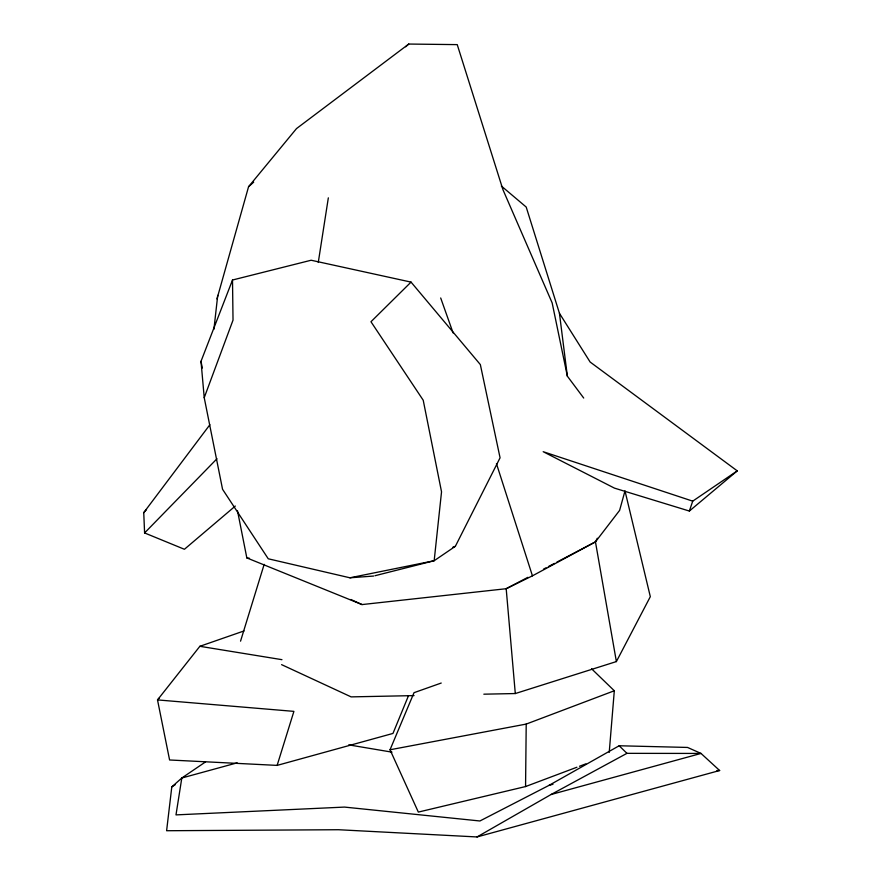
<?xml version="1.0" encoding="UTF-8"?>
<svg xmlns="http://www.w3.org/2000/svg" width="881" height="881" viewBox="0 0 881 881"><rect width="100%" height="100%" fill="white"/><g stroke="black" fill="none" stroke-linecap="round" stroke-linejoin="round"><path stroke-width="1.32" d="M441.227 683.039L414.015 692.686L390.03 749.775L418.332 812.084L525.561 786.557L526.21 724.083L614.31 690.77L591.569 668.778M609.223 752.407L614.31 690.77M213.929 329.241L217.728 295.355M237.209 762.836L181.805 778.011L171.795 786.909L166.608 830.728L338.513 829.726L477.028 836.95L719.645 770.512L701.023 753.442L687.543 747.44L619.167 745.767L549.017 785.367L479.903 820.982L344.493 807.084L175.991 814.892L181.805 778.011L205.515 761.922M318.272 262.45L328.338 197.84M624.992 490.882L619.607 510.396L595.457 541.87L532.443 575.833L506.19 588.717L362.014 604.575L246.834 557.915L237.518 510.859M216.968 298.967L248.563 186.728L296.501 128.593L408.751 44.05L457.239 44.623L502.952 189.701L552.156 302.899L567.353 376.165L583.707 398.047M240.546 641.159L264.168 564.358M277.13 765.391L293.902 711.374L157.512 699.91L169.593 759.984L277.13 765.391L392.97 733.433L408.355 696.034M692.719 501.146L543.192 451.7L614.464 488.129L689.36 511.046L692.719 501.146L737.254 470.872L590.138 362.036L559.446 313.317L526.199 207.046L501.344 186.023M373.698 576.042L349.944 577.793L268.253 558.785L222.552 489.274L204.227 397.683L233.025 320.122L232.507 280.015L311.136 260.236L411.042 282.107L480.343 364.58L500.067 457.801L455.367 546.297L434.168 560.734L375.02 575.711M204.227 397.683L201.011 361.309L232.507 280.015M556.858 562.122L595.457 541.87L597.307 538.236M483.834 694.184L515.297 693.545L616.381 661.576L650.321 596.668L625.125 491.444M235.304 506.046L184.426 549.281L144.594 532.939L143.746 512.643L209.887 424.719M244.037 630.939L199.866 646.302L157.512 699.91L159.45 697.994M143.746 512.643L146.51 509.603M144.594 532.939L216.99 458.737M411.042 282.107L370.967 321.741L423.221 400.238L441.535 491.84L434.168 560.734L349.944 577.793M248.563 186.728L253.695 182.147M405.667 46.792L408.751 44.05M689.36 511.046L737.254 470.872M171.795 786.909L175.242 784.685M477.028 836.95L551.077 794.508L626.942 753.343L701.023 753.442L551.077 794.508M527.906 577.319L506.19 588.717L515.297 693.545M543.588 569.093L546 567.827M548.411 566.56L554.446 563.388M525.561 786.557L576.912 767.23M579.478 766.261L585.887 763.849M452.812 547.233L455.367 546.297M549.017 785.367L552.982 784.277M390.03 749.775L526.21 724.083M414.059 695.605L351.123 696.882L281.579 664.637M716.914 770.545L719.645 770.512M246.834 557.915L249.488 558.279M199.866 646.302L281.953 659.671M348.722 744.863L392.001 752.154M350.858 599.487L362.014 604.575M619.167 745.767L626.942 753.343M440.687 297.965L453.109 332.952M496.455 463.648L532.443 575.833M201.011 361.309L202.289 368.06M595.457 541.87L616.381 661.576M559.446 313.317L567.353 376.165"/></g></svg>
